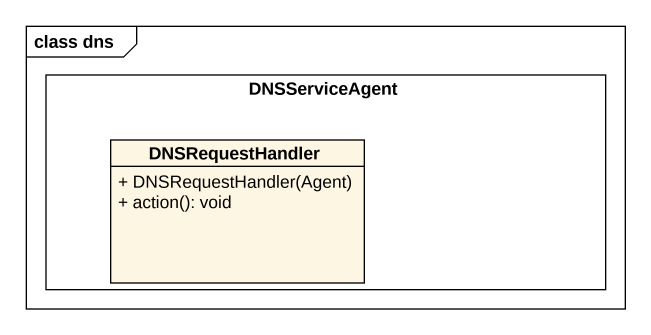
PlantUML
@startuml
mainframe class dns
hide circle
hide empty members
skinparam classAttributeIconSize 0
rectangle DNSServiceAgent {
  class DNSRequestHandler {
    + DNSRequestHandler(Agent)
    + action(): void
  }
}
@enduml
